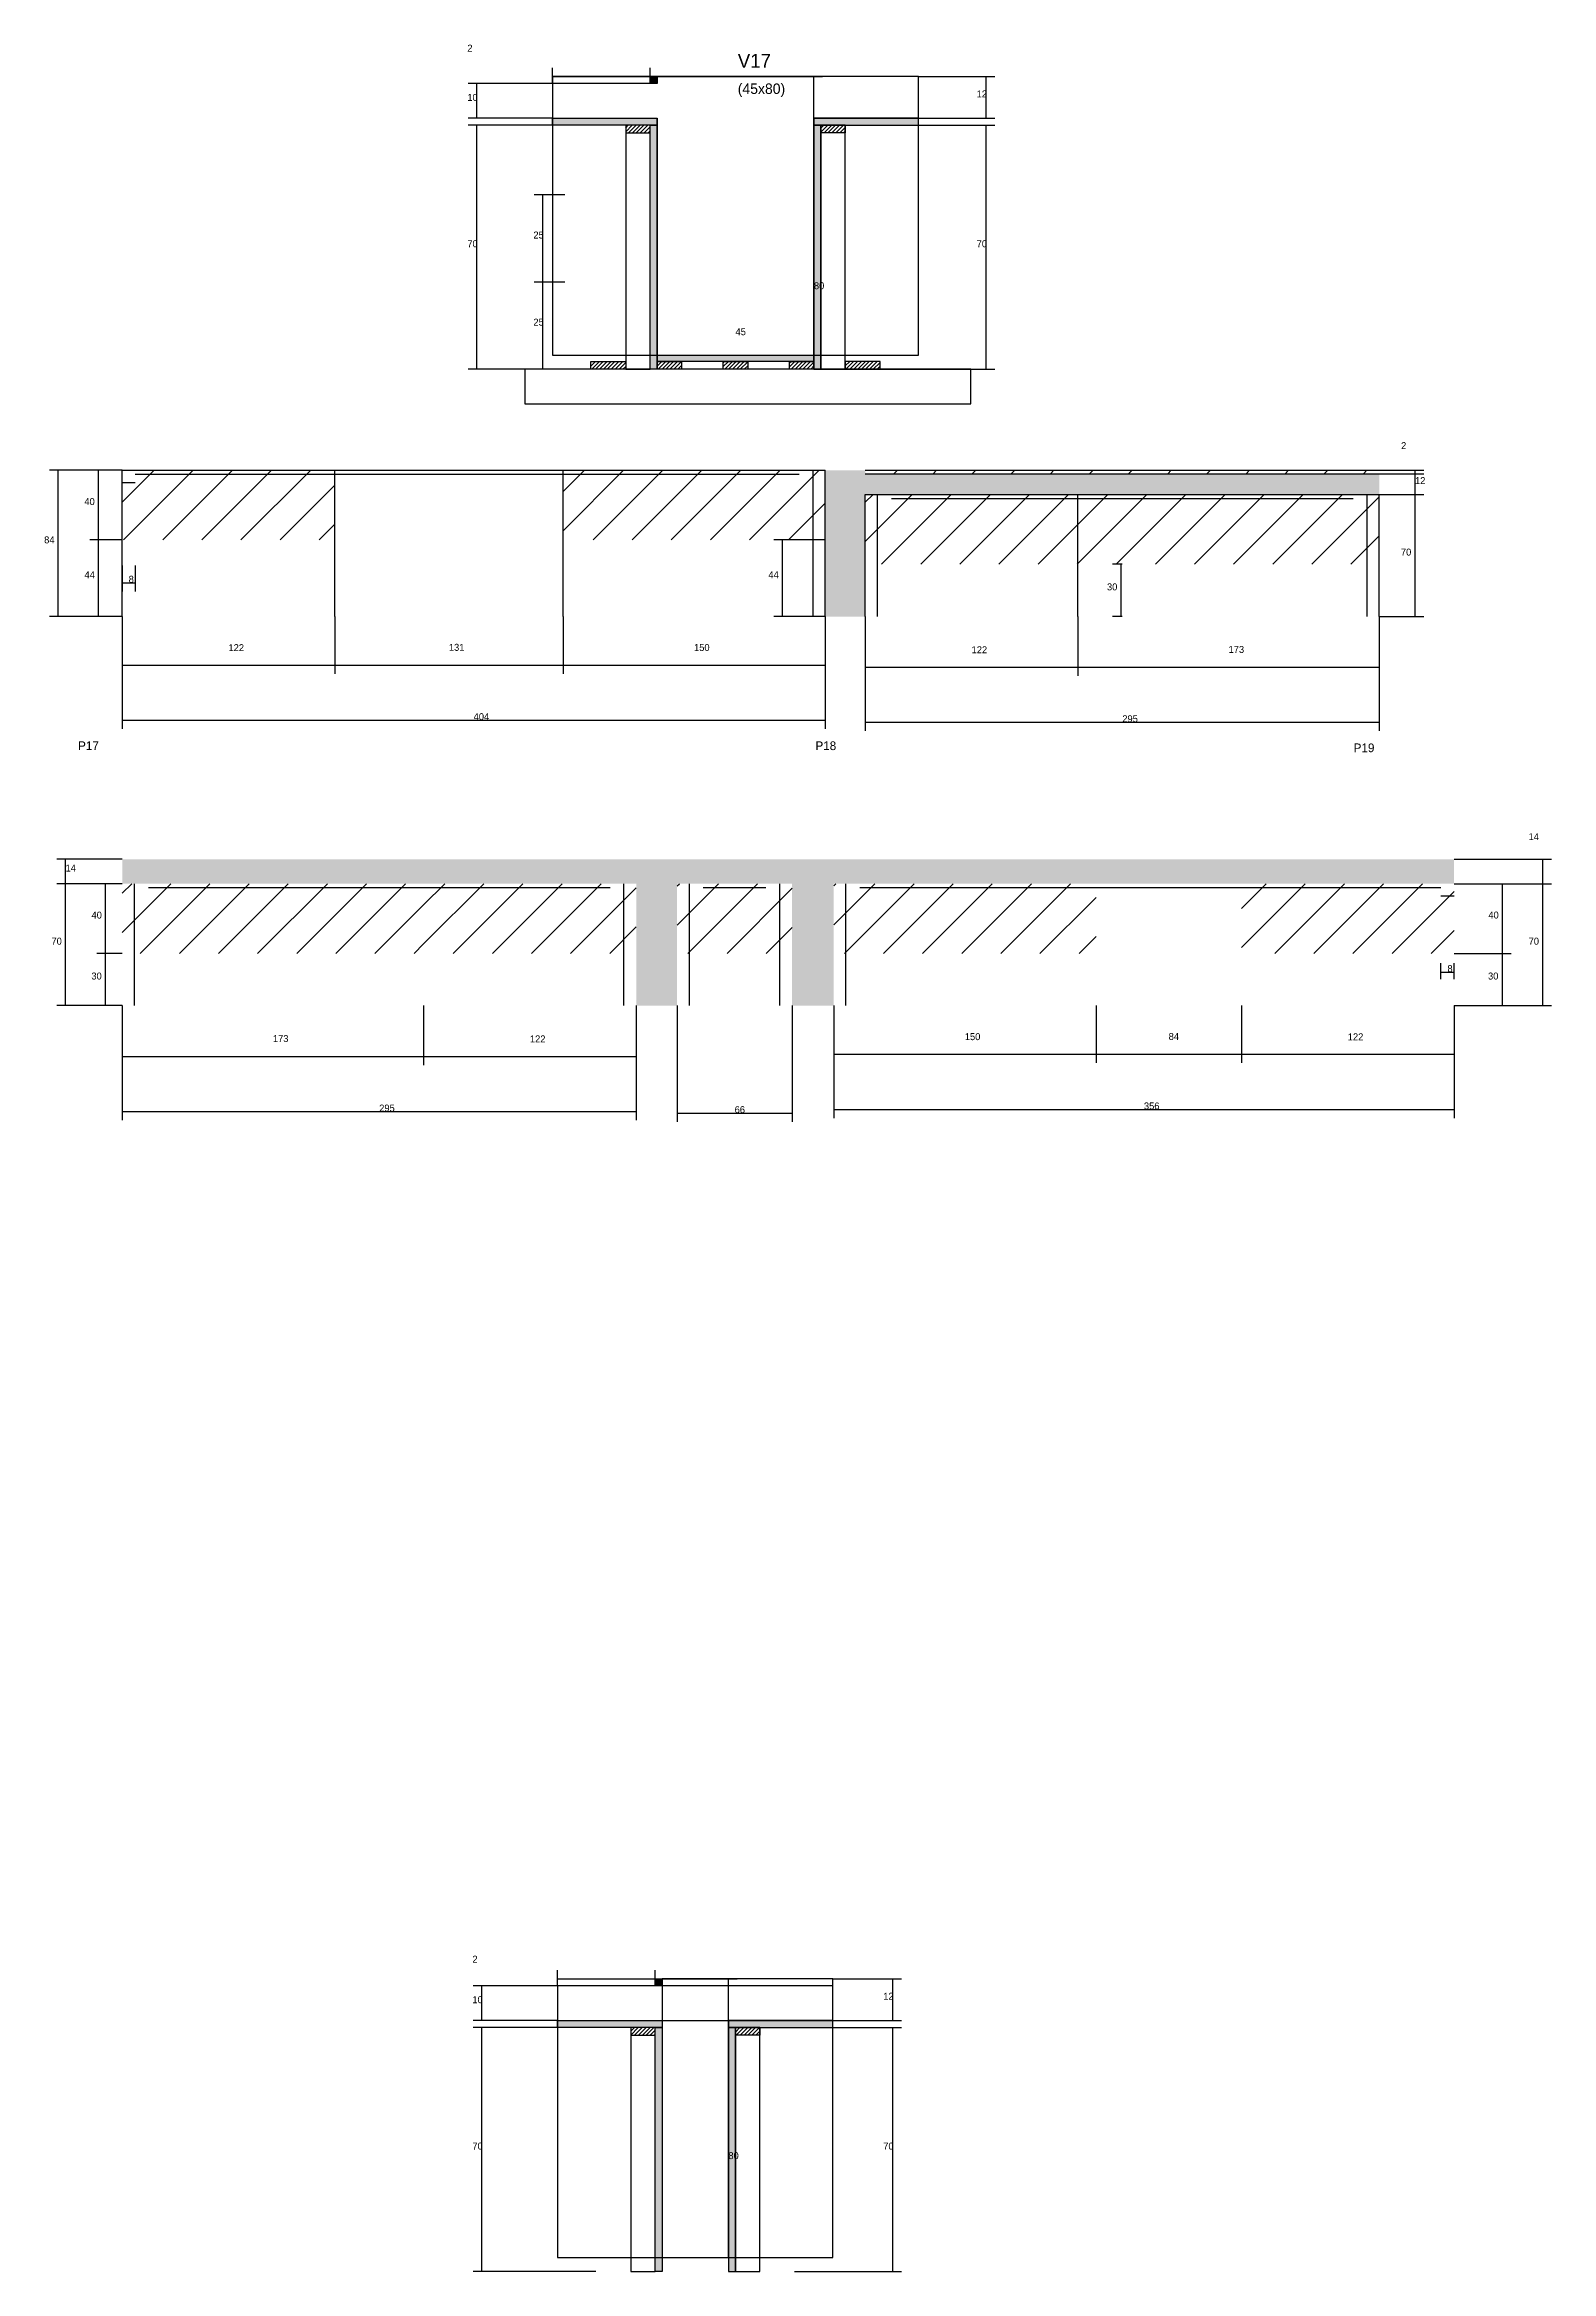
# Model space of a CAD drawing. Header units: metres. Extents: x 130941 to 131805, y 29211 to 30489.
import ezdxf

# ---------------------------------------------------------------- set-up
doc = ezdxf.new("R2010")
doc.units = ezdxf.units.M
for name, color, linetype in [('CONCRETO', 251, 'Continuous'), ('COTA', 241, 'Continuous'), ('Cota Seção (2x)', 4, 'Continuous'), ('Hachura', 253, 'Continuous'), ('Madeira', 126, 'Continuous'), ('NOMENCLATURA', 7, 'Continuous'), ('Painéis', 200, 'Continuous'), ('SARR_2.2x7', 40, 'Continuous'), ('Texto Seção', 7, 'Continuous')]:
    doc.layers.add(name, color=color, linetype=linetype)

msp = doc.modelspace()

# ---------------------------------------------------------------- hatches: boundary and pattern name
at = {"layer": 'COTA'}
h = msp.add_hatch(dxfattribs=at)
h.set_pattern_fill('AR-CONC', scale=0.03)
h.paths.add_polyline_path([(131411.6, 30231), (131706.6, 30231), (131706.6, 30243), (131411.6, 30243), (131411.6, 30245), (131388.6, 30245), (131388.6, 30161), (131411.6, 30161)])
h = msp.add_hatch(dxfattribs=at)
h.set_pattern_fill('AR-CONC', scale=0.03)
h.paths.add_polyline_path([(131280.1, 29937.6), (131303.6, 29937.6), (131303.6, 30007.6), (131369.6, 30007.6), (131369.6, 29937.6), (131393.5, 29937.6), (131393.5, 30007.6), (131749.5, 30007.6), (131749.5, 30021.6), (130985.1, 30021.6), (130985.1, 30007.6), (131280.1, 30007.6)])
at = {"layer": 'Hachura'}
h = msp.add_hatch(color=8, dxfattribs=at)
h.dxf.hatch_style = 1
h.paths.add_polyline_path([(131288.1, 30471), (131292.1, 30471), (131292.1, 30471), (131292.1, 30467), (131292.1, 30467), (131288.1, 30467), (131288.1, 30467), (131288.1, 30471)])
h = msp.add_hatch(color=8, dxfattribs=at)
h.dxf.hatch_style = 1
h.paths.add_polyline_path([(131232.1, 30443), (131232.1, 30447), (131232.1, 30447), (131292.1, 30447), (131292.1, 30447), (131292.1, 30443), (131292.1, 30443), (131232.1, 30443)])
h = msp.add_hatch(dxfattribs=at)
h.set_pattern_fill('ANSI31', scale=0.5)
h.paths.add_polyline_path([(131274.1, 30443), (131274.1, 30438.6), (131274.1, 30438.6), (131288.1, 30438.6), (131288.1, 30438.6), (131288.1, 30443), (131288.1, 30443), (131274.1, 30443)])
h = msp.add_hatch(color=8, dxfattribs=at)
h.dxf.hatch_style = 1
h.paths.add_polyline_path([(131288.1, 30443), (131292.1, 30443), (131292.1, 30443), (131292.1, 30303), (131292.1, 30303), (131288.1, 30303), (131288.1, 30303), (131288.1, 30443)])
h = msp.add_hatch(color=8, dxfattribs=at)
h.dxf.hatch_style = 1
h.paths.add_polyline_path([(131442.1, 30443), (131442.1, 30447), (131442.1, 30447), (131382.1, 30447), (131382.1, 30447), (131382.1, 30443), (131382.1, 30443), (131442.1, 30443)])
h = msp.add_hatch(color=8, dxfattribs=at)
h.dxf.hatch_style = 1
h.paths.add_polyline_path([(131386.1, 30443), (131382.1, 30443), (131382.1, 30443), (131382.1, 30303), (131382.1, 30303), (131386.1, 30303), (131386.1, 30303), (131386.1, 30443)])
h = msp.add_hatch(dxfattribs=at)
h.set_pattern_fill('ANSI31', scale=0.5)
h.paths.add_polyline_path([(131400.1, 30443), (131400.1, 30438.6), (131400.1, 30438.6), (131386.1, 30438.6), (131386.1, 30438.6), (131386.1, 30443), (131386.1, 30443), (131400.1, 30443)])
h = msp.add_hatch(dxfattribs=at)
h.set_pattern_fill('ANSI31', scale=0.5)
h.paths.add_polyline_path([(131254.1, 30303), (131254.1, 30307.4), (131254.1, 30307.4), (131274.1, 30307.4), (131274.1, 30307.4), (131274.1, 30303), (131274.1, 30303), (131254.1, 30303)])
h = msp.add_hatch(color=8, dxfattribs=at)
h.dxf.hatch_style = 1
h.paths.add_polyline_path([(131292.1, 30307.4), (131292.1, 30311), (131292.1, 30311), (131382.1, 30311), (131382.1, 30311), (131382.1, 30307.4), (131382.1, 30307.4), (131292.1, 30307.4)])
h = msp.add_hatch(dxfattribs=at)
h.set_pattern_fill('ANSI31', scale=0.5)
h.paths.add_polyline_path([(131292.1, 30303), (131292.1, 30307.4), (131292.1, 30307.4), (131306.1, 30307.4), (131306.1, 30307.4), (131306.1, 30303), (131306.1, 30303), (131292.1, 30303)])
h = msp.add_hatch(dxfattribs=at)
h.set_pattern_fill('ANSI31', scale=0.5)
h.paths.add_polyline_path([(131330.1, 30303), (131330.1, 30307.4), (131330.1, 30307.4), (131344.1, 30307.4), (131344.1, 30307.4), (131344.1, 30303), (131344.1, 30303), (131330.1, 30303)])
h = msp.add_hatch(dxfattribs=at)
h.set_pattern_fill('ANSI31', scale=0.5)
h.paths.add_polyline_path([(131368.1, 30303), (131368.1, 30307.4), (131368.1, 30307.4), (131382.1, 30307.4), (131382.1, 30307.4), (131382.1, 30303), (131382.1, 30303), (131368.1, 30303)])
h = msp.add_hatch(dxfattribs=at)
h.set_pattern_fill('ANSI31', scale=0.5)
h.paths.add_polyline_path([(131420.1, 30303), (131420.1, 30307.4), (131420.1, 30307.4), (131400.1, 30307.4), (131400.1, 30307.4), (131400.1, 30303), (131400.1, 30303), (131420.1, 30303)])
h = msp.add_hatch(dxfattribs=at)
h.set_pattern_fill('ANSI31', scale=5)
h.paths.add_polyline_path([(130985.1, 30245), (130985.1, 30205), (131107.1, 30205), (131107.1, 30245)])
h = msp.add_hatch(dxfattribs=at)
h.set_pattern_fill('ANSI31', scale=5)
h.paths.add_polyline_path([(131388.6, 30205), (131388.6, 30245), (131238.1, 30245), (131238.1, 30205)])
h = msp.add_hatch(dxfattribs=at)
h.set_pattern_fill('ANSI31', scale=5)
h.paths.add_polyline_path([(131411.6, 30245), (131411.6, 30243), (131533.6, 30243), (131533.6, 30245)])
h = msp.add_hatch(dxfattribs=at)
h.set_pattern_fill('ANSI31', scale=5)
h.paths.add_polyline_path([(131533.6, 30245), (131533.6, 30243), (131706.6, 30243), (131706.6, 30245)])
h = msp.add_hatch(dxfattribs=at)
h.set_pattern_fill('ANSI31', scale=5)
h.paths.add_polyline_path([(131411.6, 30231), (131411.6, 30191), (131533.6, 30191), (131533.6, 30231)])
h = msp.add_hatch(dxfattribs=at)
h.set_pattern_fill('ANSI31', scale=5)
h.paths.add_polyline_path([(131706.6, 30191), (131706.6, 30231), (131533.6, 30231), (131533.6, 30191)])
h = msp.add_hatch(dxfattribs=at)
h.set_pattern_fill('ANSI31', scale=5)
h.paths.add_polyline_path([(131158.1, 29967.6), (131158.1, 30007.6), (130985.1, 30007.6), (130985.1, 29967.6)])
h = msp.add_hatch(dxfattribs=at)
h.set_pattern_fill('ANSI31', scale=5)
h.paths.add_polyline_path([(131158.1, 30007.6), (131158.1, 29967.6), (131280.1, 29967.6), (131280.1, 30007.6)])
h = msp.add_hatch(dxfattribs=at)
h.set_pattern_fill('ANSI31', scale=5)
h.paths.add_polyline_path([(131369.6, 29967.6), (131369.6, 30007.6), (131303.6, 30007.6), (131303.6, 29967.6)])
h = msp.add_hatch(dxfattribs=at)
h.set_pattern_fill('ANSI31', scale=5)
h.paths.add_polyline_path([(131544, 29967.6), (131544, 30007.6), (131393.5, 30007.6), (131393.5, 29967.6)])
h = msp.add_hatch(dxfattribs=at)
h.set_pattern_fill('ANSI31', scale=5)
h.paths.add_polyline_path([(131627.5, 30007.6), (131627.5, 29967.6), (131749.5, 29967.6), (131749.5, 30007.6)])
h = msp.add_hatch(color=8, dxfattribs=at)
h.dxf.hatch_style = 1
h.paths.add_polyline_path([(131291, 29378.9), (131295, 29378.9), (131295, 29378.9), (131295, 29374.9), (131295, 29374.9), (131291, 29374.9), (131291, 29374.9), (131291, 29378.9)])
h = msp.add_hatch(color=8, dxfattribs=at)
h.dxf.hatch_style = 1
h.paths.add_polyline_path([(131235, 29350.9), (131235, 29354.9), (131235, 29354.9), (131295, 29354.9), (131295, 29354.9), (131295, 29350.9), (131295, 29350.9), (131235, 29350.9)])
h = msp.add_hatch(color=8, dxfattribs=at)
h.dxf.hatch_style = 1
h.paths.add_polyline_path([(131393, 29350.9), (131393, 29354.9), (131393, 29354.9), (131333, 29354.9), (131333, 29354.9), (131333, 29350.9), (131333, 29350.9), (131393, 29350.9)])
h = msp.add_hatch(dxfattribs=at)
h.set_pattern_fill('ANSI31', scale=0.5)
h.paths.add_polyline_path([(131277, 29350.9), (131277, 29346.5), (131277, 29346.5), (131291, 29346.5), (131291, 29346.5), (131291, 29350.9), (131291, 29350.9), (131277, 29350.9)])
h = msp.add_hatch(color=8, dxfattribs=at)
h.dxf.hatch_style = 1
h.paths.add_polyline_path([(131291, 29350.9), (131295, 29350.9), (131295, 29350.9), (131295, 29210.9), (131295, 29210.9), (131291, 29210.9), (131291, 29210.9), (131291, 29350.9)])
h = msp.add_hatch(color=8, dxfattribs=at)
h.dxf.hatch_style = 1
h.paths.add_polyline_path([(131337, 29350.9), (131333, 29350.9), (131333, 29350.9), (131333, 29210.9), (131333, 29210.9), (131337, 29210.9), (131337, 29210.9), (131337, 29350.9)])
h = msp.add_hatch(dxfattribs=at)
h.set_pattern_fill('ANSI31', scale=0.5)
h.paths.add_polyline_path([(131351, 29350.9), (131351, 29346.5), (131351, 29346.5), (131337, 29346.5), (131337, 29346.5), (131337, 29350.9), (131337, 29350.9), (131351, 29350.9)])

# ---------------------------------------------------------------- linework, layer by layer
at = {"layer": 'CONCRETO'}
for points in [[(131442.1, 30471), (131292.1, 30471), (131292.1, 30467), (131232.1, 30467), (131232.1, 30447), (131292.1, 30447), (131292.1, 30311), (131382.1, 30311), (131382.1, 30437), (131382.1, 30447), (131442.1, 30447)], [(131232.1, 30311), (131442.1, 30311), (131442.1, 30471), (131232.1, 30471)], [(131235, 29218.9), (131393, 29218.9), (131393, 29374.9), (131235, 29374.9)], [(131295, 29354.9), (131393, 29354.9), (131393, 29378.9), (131295, 29378.9)]]:
    msp.add_lwpolyline(points, close=True, dxfattribs=at)
for points in [[(131295, 29374.9), (131235, 29374.9), (131235, 29354.9), (131295, 29354.9), (131295, 29218.9), (131333, 29218.9), (131333, 29344.9), (131333, 29354.9), (131393, 29354.9)], [(131393, 29354.9), (131393, 29378.9), (131295, 29378.9)]]:
    msp.add_lwpolyline(points, dxfattribs=at)
at = {"layer": 'COTA'}
for p, q in [((131232.1, 30467), (131183.7, 30467)), ((131188.7, 30447), (131188.7, 30467)), ((131232.1, 30467), (131232.1, 30476)), ((131232.1, 30471), (131288.1, 30471)), ((131288.1, 30471), (131288.1, 30476)), ((131442.1, 30471), (131486, 30471)), ((131481, 30447), (131481, 30471)), ((131232.1, 30447), (131183.7, 30447)), ((131232.1, 30443), (131183.7, 30443)), ((131188.7, 30303), (131188.7, 30443)), ((131404.5, 30443), (131486, 30443)), ((131442.1, 30447), (131486, 30447)), ((131481, 30303), (131481, 30443)), ((131239.1, 30403), (131221.6, 30403)), ((131226.6, 30353), (131226.6, 30403)), ((131239.1, 30353), (131221.6, 30353)), ((131239.1, 30353), (131221.6, 30353)), ((131226.6, 30303), (131226.6, 30353)), ((131256.7, 30303), (131183.7, 30303)), ((131239.1, 30303), (131221.6, 30303)), ((131412.9, 30303), (131486, 30303)), ((130985.1, 30245), (130943.4, 30245)), ((130948.4, 30161), (130948.4, 30245)), ((130985.1, 30245), (130966.5, 30245)), ((130971.5, 30205), (130971.5, 30245)), ((131706.6, 30245), (131732.1, 30245)), ((131706.6, 30243), (131732.1, 30243)), ((131706.6, 30243), (131732.1, 30243)), ((131727.1, 30243), (131727.1, 30245)), ((131727.1, 30231), (131727.1, 30243)), ((131706.6, 30231), (131732.1, 30231)), ((131706.6, 30231), (131732.1, 30231)), ((131727.1, 30161), (131727.1, 30231)), ((130985.1, 30205), (130966.5, 30205)), ((130985.1, 30205), (130966.5, 30205)), ((130971.5, 30161), (130971.5, 30205)), ((131388.6, 30205), (131359.1, 30205)), ((131364.1, 30161), (131364.1, 30205)), ((130985.1, 30190.2), (130985.1, 30175.4)), ((130992.6, 30190.2), (130992.6, 30175.4)), ((131559.1, 30191), (131553.5, 30191)), ((131558.5, 30161), (131558.5, 30191)), ((130985.1, 30180.4), (130992.6, 30180.4)), ((130985.1, 30161), (130943.4, 30161)), ((130985.1, 30161), (130966.5, 30161)), ((130985.1, 30161), (130985.1, 30096.5)), ((130985.1, 30161), (130985.1, 30128.1)), ((131107.1, 30161), (131107.1, 30128.1)), ((131107.1, 30161), (131107.1, 30128.1)), ((131238.1, 30161), (131238.1, 30128.1)), ((131238.1, 30161), (131238.1, 30128.1)), ((131388.6, 30161), (131359.1, 30161)), ((131388.6, 30161), (131388.6, 30096.5)), ((131388.6, 30161), (131388.6, 30128.1)), ((131411.6, 30161), (131411.6, 30095.3)), ((131411.6, 30161), (131411.6, 30126.9)), ((131533.6, 30161), (131533.6, 30126.9)), ((131533.6, 30161), (131533.6, 30126.9)), ((131559.1, 30161), (131553.5, 30161)), ((131706.6, 30161), (131706.6, 30126.9)), ((131706.6, 30161), (131706.6, 30095.3)), ((131706.6, 30161), (131732.1, 30161)), ((130985.1, 30133.1), (131107.1, 30133.1)), ((131107.1, 30133.1), (131238.1, 30133.1)), ((131238.1, 30133.1), (131388.6, 30133.1)), ((131411.6, 30131.9), (131533.6, 30131.9)), ((131533.6, 30131.9), (131706.6, 30131.9)), ((130985.1, 30101.5), (131388.6, 30101.5)), ((131411.6, 30100.3), (131706.6, 30100.3)), ((130985.1, 30021.6), (130947.6, 30021.6)), ((130952.6, 30007.6), (130952.6, 30021.6)), ((131749.5, 30021.6), (131805.4, 30021.6)), ((131800.4, 30007.6), (131800.4, 30021.6)), ((130985.1, 30007.6), (130947.6, 30007.6)), ((130985.1, 30007.6), (130947.6, 30007.6)), ((130952.6, 29937.6), (130952.6, 30007.6)), ((130985.1, 30007.6), (130970.6, 30007.6)), ((130975.6, 29967.6), (130975.6, 30007.6)), ((131749.5, 30007.6), (131782.3, 30007.6)), ((131749.5, 30007.6), (131805.4, 30007.6)), ((131749.5, 30007.6), (131805.4, 30007.6)), ((131777.3, 29967.6), (131777.3, 30007.6)), ((131800.4, 29937.6), (131800.4, 30007.6)), ((130985.1, 29967.6), (130970.6, 29967.6)), ((130985.1, 29967.6), (130970.6, 29967.6)), ((130975.6, 29937.6), (130975.6, 29967.6)), ((131749.5, 29967.6), (131782.3, 29967.6)), ((131749.5, 29967.6), (131782.3, 29967.6)), ((131777.3, 29937.6), (131777.3, 29967.6)), ((131742, 29952.8), (131742, 29961.9)), ((131742, 29956.9), (131749.5, 29956.9)), ((131749.5, 29952.8), (131749.5, 29961.9)), ((130985.1, 29937.6), (130947.6, 29937.6)), ((130985.1, 29937.6), (130970.6, 29937.6)), ((130985.1, 29937.6), (130985.1, 29903.4)), ((130985.1, 29937.6), (130985.1, 29871.8)), ((131158.1, 29937.6), (131158.1, 29903.4)), ((131158.1, 29937.6), (131158.1, 29903.4)), ((131280.1, 29937.6), (131280.1, 29871.8)), ((131280.1, 29937.6), (131280.1, 29903.4)), ((131303.6, 29937.6), (131303.6, 29870.9)), ((131369.6, 29937.6), (131369.6, 29870.9)), ((131393.5, 29937.6), (131393.5, 29873)), ((131393.5, 29937.6), (131393.5, 29904.7)), ((131544, 29937.6), (131544, 29904.7)), ((131544, 29937.6), (131544, 29904.7)), ((131627.5, 29937.6), (131627.5, 29904.7)), ((131627.5, 29937.6), (131627.5, 29904.7)), ((131749.5, 29937.6), (131749.5, 29873)), ((131749.5, 29937.6), (131749.5, 29904.7)), ((131749.5, 29937.6), (131782.3, 29937.6)), ((131749.5, 29937.6), (131805.4, 29937.6)), ((130985.1, 29908.4), (131158.1, 29908.4)), ((131158.1, 29908.4), (131280.1, 29908.4)), ((131393.5, 29909.7), (131544, 29909.7)), ((131544, 29909.7), (131627.5, 29909.7)), ((131627.5, 29909.7), (131749.5, 29909.7)), ((131393.5, 29878), (131749.5, 29878)), ((130985.1, 29876.8), (131280.1, 29876.8)), ((131303.6, 29875.9), (131369.6, 29875.9)), ((131235, 29374.9), (131235, 29383.9)), ((131291, 29378.9), (131291, 29383.9)), ((131235, 29374.9), (131186.6, 29374.9)), ((131191.6, 29354.9), (131191.6, 29374.9)), ((131235, 29378.9), (131291, 29378.9)), ((131393, 29378.9), (131432.4, 29378.9)), ((131427.4, 29354.9), (131427.4, 29378.9)), ((131235, 29354.9), (131186.6, 29354.9)), ((131393, 29354.9), (131432.4, 29354.9)), ((131235, 29350.9), (131186.6, 29350.9)), ((131191.6, 29210.9), (131191.6, 29350.9)), ((131351, 29350.9), (131432.4, 29350.9)), ((131427.4, 29210.9), (131427.4, 29350.9)), ((131257, 29210.9), (131186.6, 29210.9)), ((131371, 29210.9), (131432.4, 29210.9))]:
    msp.add_line(p, q, dxfattribs=at)
at = {"layer": 'Cota Seção (2x)'}
for p, q in [((131292.1, 30471), (131387.1, 30471)), ((131382.1, 30311), (131382.1, 30471)), ((131292.1, 30311), (131292.1, 30316)), ((131382.1, 30311), (131382.1, 30316)), ((131292.1, 30311), (131387.1, 30311)), ((131292.1, 30311), (131382.1, 30311)), ((131295, 29378.9), (131338, 29378.9)), ((131333, 29218.9), (131333, 29378.9)), ((131295, 29218.9), (131338, 29218.9))]:
    msp.add_line(p, q, dxfattribs=at)
at = {"layer": 'Madeira'}
for points in [[(131274.1, 30443), (131274.1, 30438.6), (131288.1, 30438.6), (131288.1, 30443)], [(131274.1, 30303), (131288.1, 30303), (131288.1, 30443), (131274.1, 30443)], [(131400.1, 30443), (131400.1, 30438.6), (131386.1, 30438.6), (131386.1, 30443)], [(131400.1, 30443), (131386.1, 30443), (131386.1, 30303), (131400.1, 30303)], [(131216.2, 30283), (131472.2, 30283), (131472.2, 30303), (131216.2, 30303)], [(131254.1, 30303), (131254.1, 30307.4), (131274.1, 30307.4), (131274.1, 30303)], [(131292.1, 30303), (131292.1, 30307.4), (131306.1, 30307.4), (131306.1, 30303)], [(131330.1, 30303), (131330.1, 30307.4), (131344.1, 30307.4), (131344.1, 30303)], [(131368.1, 30303), (131368.1, 30307.4), (131382.1, 30307.4), (131382.1, 30303)], [(131420.1, 30303), (131420.1, 30307.4), (131400.1, 30307.4), (131400.1, 30303)], [(131277, 29350.9), (131277, 29346.5), (131291, 29346.5), (131291, 29350.9)], [(131277, 29210.9), (131291, 29210.9), (131291, 29350.9), (131277, 29350.9)], [(131351, 29350.9), (131351, 29346.5), (131337, 29346.5), (131337, 29350.9)], [(131351, 29350.9), (131337, 29350.9), (131337, 29210.9), (131351, 29210.9)]]:
    msp.add_lwpolyline(points, close=True, dxfattribs=at)
at = {"layer": 'Painéis'}
for p, q in [((131232.1, 30447), (131292.1, 30447)), ((131232.1, 30443), (131232.1, 30447)), ((131292.1, 30443), (131292.1, 30447)), ((131292.1, 30303), (131292.1, 30443)), ((131382.1, 30447), (131442.1, 30447)), ((131382.1, 30443), (131382.1, 30447)), ((131382.1, 30303), (131382.1, 30443)), ((131442.1, 30443), (131442.1, 30447)), ((131292.1, 30311), (131382.1, 30311)), ((131292.1, 30307.4), (131292.1, 30311)), ((131382.1, 30307.4), (131382.1, 30311)), ((130985.1, 30245), (131388.6, 30245)), ((130985.1, 30161), (130985.1, 30245)), ((131107.1, 30161), (131107.1, 30245)), ((131238.1, 30161), (131238.1, 30245)), ((131388.6, 30161), (131388.6, 30245)), ((131411.6, 30245), (131706.6, 30245)), ((131411.6, 30243), (131706.6, 30243)), ((131411.6, 30231), (131706.6, 30231)), ((131411.6, 30161), (131411.6, 30231)), ((131533.6, 30161), (131533.6, 30231)), ((131706.6, 30161), (131706.6, 30231))]:
    msp.add_line(p, q, dxfattribs=at)
for points in [[(131288.1, 30471), (131292.1, 30471), (131292.1, 30467), (131288.1, 30467)], [(131232.1, 30443), (131232.1, 30447), (131292.1, 30447), (131292.1, 30443)], [(131288.1, 30443), (131292.1, 30443), (131292.1, 30303), (131288.1, 30303)], [(131442.1, 30443), (131442.1, 30447), (131382.1, 30447), (131382.1, 30443)], [(131386.1, 30443), (131382.1, 30443), (131382.1, 30303), (131386.1, 30303)], [(131292.1, 30307.4), (131292.1, 30311), (131382.1, 30311), (131382.1, 30307.4)], [(131291, 29378.9), (131295, 29378.9), (131295, 29374.9), (131291, 29374.9)], [(131235, 29350.9), (131235, 29354.9), (131295, 29354.9), (131295, 29350.9)], [(131393, 29350.9), (131393, 29354.9), (131333, 29354.9), (131333, 29350.9)], [(131291, 29350.9), (131295, 29350.9), (131295, 29210.9), (131291, 29210.9)], [(131337, 29350.9), (131333, 29350.9), (131333, 29210.9), (131337, 29210.9)]]:
    msp.add_lwpolyline(points, close=True, dxfattribs=at)
at = {"layer": 'SARR_2.2x7'}
for p, q in [((130985.1, 30238), (130992.6, 30238)), ((130992.6, 30242.8), (131107.1, 30242.8)), ((131107.1, 30242.8), (131373.6, 30242.8)), ((131381.6, 30205), (131381.6, 30245)), ((131418.6, 30191), (131418.6, 30231)), ((131426.6, 30228.8), (131533.6, 30228.8)), ((131533.6, 30228.8), (131691.6, 30228.8)), ((131699.6, 30191), (131699.6, 30231)), ((131381.6, 30161), (131381.6, 30205)), ((131418.6, 30161), (131418.6, 30191)), ((131699.6, 30161), (131699.6, 30191)), ((130992.1, 29967.6), (130992.1, 30007.6)), ((131273.1, 29967.6), (131273.1, 30007.6)), ((131310.6, 29967.6), (131310.6, 30007.6)), ((131362.6, 29967.6), (131362.6, 30007.6)), ((131400.5, 29967.6), (131400.5, 30007.6)), ((131000.1, 30005.4), (131158.1, 30005.4)), ((131158.1, 30005.4), (131265.1, 30005.4)), ((131318.6, 30005.4), (131354.6, 30005.4)), ((131408.5, 30005.4), (131627.5, 30005.4)), ((131627.5, 30005.4), (131742, 30005.4)), ((131742, 30000.6), (131749.5, 30000.6)), ((130992.1, 29937.6), (130992.1, 29967.6)), ((131273.1, 29937.6), (131273.1, 29967.6)), ((131310.6, 29937.6), (131310.6, 29967.6)), ((131362.6, 29937.6), (131362.6, 29967.6)), ((131400.5, 29937.6), (131400.5, 29967.6))]:
    msp.add_line(p, q, dxfattribs=at)

# ---------------------------------------------------------------- texts
at = {"layer": 'COTA'}
for s, p in [('2', (131183.2, 30485.3)), ('10', (131183.2, 30457)), ('12', (131475.5, 30459)), ('70', (131183.2, 30373)), ('25', (131221.1, 30378)), ('70', (131475.5, 30373)), ('25', (131221.1, 30328)), ('2', (131719.1, 30257.1)), ('12', (131727.1, 30237)), ('40', (130963.4, 30225)), ('84', (130940.3, 30203)), ('70', (131719, 30196)), ('44', (130963.5, 30183)), ('8', (130988.8, 30180.4)), ('44', (131356, 30183)), ('30', (131550.3, 30176)), ('122', (131046.1, 30141.1)), ('131', (131172.6, 30141.3)), ('150', (131313.3, 30141.2)), ('122', (131472.6, 30139.9)), ('173', (131620.1, 30140.1)), ('404', (131186.8, 30101.5)), ('295', (131559.1, 30100.3)), ('14', (131792.3, 30032.6)), ('14', (130952.6, 30014.6)), ('40', (130967.5, 29987.6)), ('40', (131769.2, 29987.6)), ('70', (130944.5, 29972.6)), ('70', (131792.3, 29972.6)), ('30', (130967.4, 29952.6)), ('8', (131745.7, 29956.9)), ('30', (131769, 29952.6)), ('173', (131071.6, 29916.7)), ('122', (131219.1, 29916.5)), ('150', (131468.7, 29917.8)), ('84', (131585.7, 29917.9)), ('122', (131688.5, 29917.7)), ('295', (131132.6, 29876.8)), ('66', (131336.6, 29875.9)), ('356', (131571.5, 29878)), ('2', (131186.1, 29388.2)), ('10', (131186.1, 29364.9)), ('12', (131421.9, 29366.9)), ('70', (131186.1, 29280.9)), ('70', (131421.9, 29280.9))]:
    msp.add_text(s, height=4, dxfattribs=at).set_placement(p)
at = {"layer": 'Cota Seção (2x)'}
for s, p in [('80', (131382.1, 30348.9)), ('45', (131337.1, 30322.5)), ('80', (131333, 29275.4))]:
    msp.add_text(s, height=4, dxfattribs=at).set_placement(p)
at = {"layer": 'NOMENCLATURA'}
for s, p in [('P17', (130959.8, 30084.3)), ('P18', (131383, 30084.3)), ('P19', (131691.9, 30083.1))]:
    msp.add_text(s, height=5, dxfattribs=at).set_placement(p)
at = {"layer": 'Texto Seção'}
for s, height, p in [('V17', 8, (131338.4, 30476)), ('(45x80)', 6, (131338.4, 30461))]:
    msp.add_text(s, height=height, dxfattribs=at).set_placement(p)

doc.saveas('drawing.dxf')
